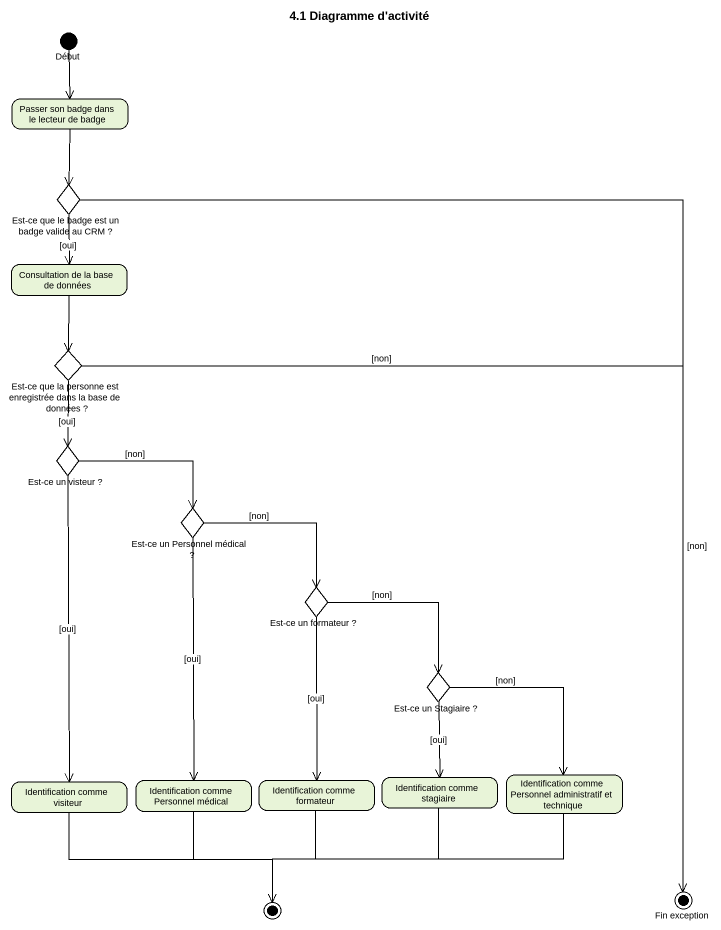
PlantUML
@startuml
title 4.1 Diagramme d'activité
hide empty description
state Début <<start>>
state "Passer son badge dans le lecteur de badge" as Passer_son_badge_dans_le
state "Est-ce que le badge est un badge valide au CRM ?" as Est_ce_que_le_badge_est_un <<choice>>
state "Consultation de la base de données" as Consultation_de_la_base_de
state "Est-ce que la personne est enregistrée dans la base de données ?" as Est_ce_que_la_personne_est <<choice>>
state "Est-ce un visteur ?" as Est_ce_un_visteur <<choice>>
state "Est-ce un Personnel médical ?" as Est_ce_un_Personnel_médical <<choice>>
state "Est-ce un formateur ?" as Est_ce_un_formateur <<choice>>
state "Est-ce un Stagiaire ?" as Est_ce_un_Stagiaire <<choice>>
state "Identification comme visiteur" as Identification_comme
state "Identification comme Personnel médical" as Identification_comme_2
state "Identification comme formateur" as Identification_comme_3
state "Identification comme stagiaire" as Identification_comme_4
state "Identification comme Personnel administratif et technique" as Identification_comme_5
state final1 <<end>>
state "Fin exception" as Fin_exception <<end>>
Début --> Passer_son_badge_dans_le
Passer_son_badge_dans_le --> Est_ce_que_le_badge_est_un
Est_ce_que_le_badge_est_un --> Consultation_de_la_base_de : [oui]
Est_ce_que_le_badge_est_un --> Fin_exception : [non]
Consultation_de_la_base_de --> Est_ce_que_la_personne_est
Est_ce_que_la_personne_est --> Est_ce_un_visteur : [oui]
Est_ce_que_la_personne_est --> Fin_exception : [non]
Est_ce_un_visteur -right-> Est_ce_un_Personnel_médical : [non]
Est_ce_un_visteur --> Identification_comme : [oui]
Est_ce_un_Personnel_médical --> Est_ce_un_formateur : [non]
Est_ce_un_Personnel_médical --> Identification_comme_2 : [oui]
Est_ce_un_formateur --> Est_ce_un_Stagiaire : [non]
Est_ce_un_formateur --> Identification_comme_3 : [oui]
Est_ce_un_Stagiaire --> Identification_comme_4 : [oui]
Est_ce_un_Stagiaire --> Identification_comme_5 : [non]
Identification_comme -right-> final1
Identification_comme_2 --> final1
Identification_comme_3 --> final1
Identification_comme_4 --> final1
Identification_comme_5 -left-> final1
@enduml
